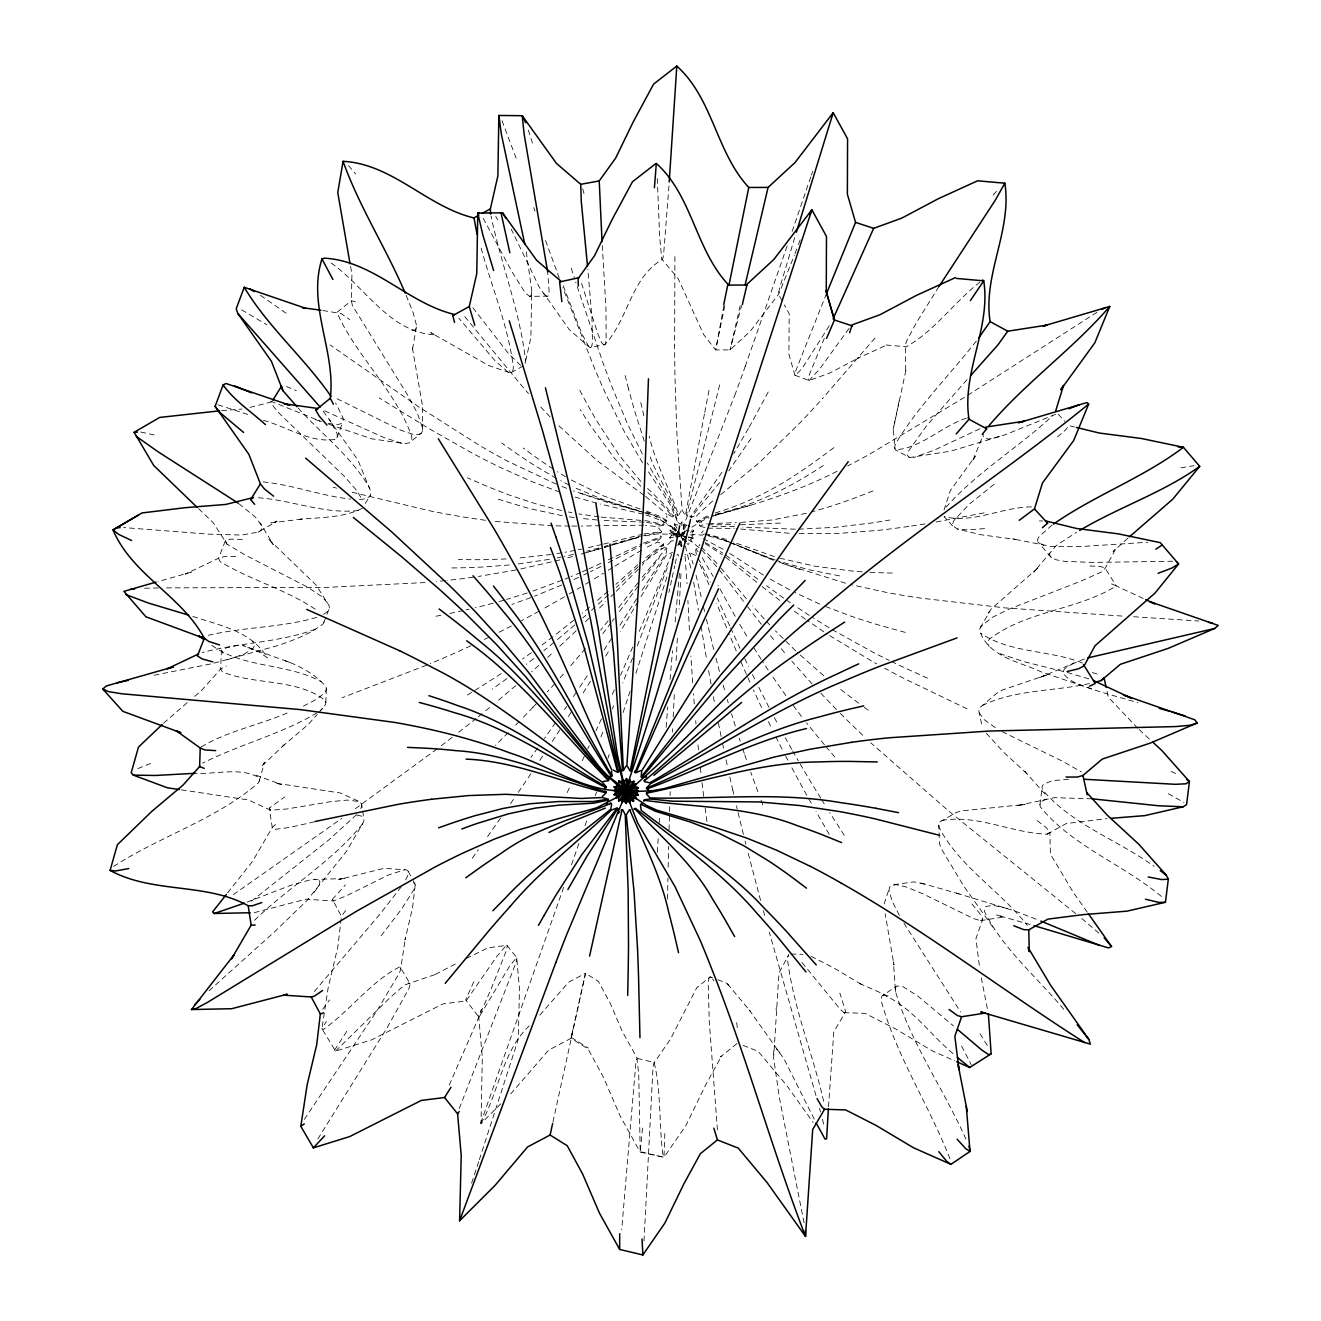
<?xml version="1.0" encoding="UTF-8"?>
<svg xmlns="http://www.w3.org/2000/svg" width="1321" height="1321" viewBox="0 0 1321 1321"><rect width="100%" height="100%" fill="white"/><g stroke="black" fill="none" stroke-linecap="round" stroke-linejoin="round"><path stroke-width="0.75" stroke-dasharray="5 3.75" d="M674.915 256.571L674.618 345.524M526.286 251.849L531.736 290.422L530.877 337.73L524.932 364.002A114.366 14.135 68 0 0 525.461 359.675C519.78 310.666 501.105 264.183 491.032 216.05M648.462 471.878L669.945 504.077L677.921 522.852L677.359 525.18L674.37 523.892C675.956 536.177 652.343 509.559 645.639 512.944M667.518 899.089L667.914 878.135M422.505 430.035L422.307 404.969M668.145 867.237L668.624 846.332M682.197 545.887C676.781 542.815 687.151 527.938 681.983 521.712L680.216 524.338L678.449 522.852L671.514 504.094L647.24 462.895M500.824 1103.795L481.009 1123.593L482.314 1057.725L478.697 1016.196L481.356 1009.211M479.358 1159.673L517.105 1042.963A92.586 2.609 -70.5 0 0 518.311 1037.398L519.483 988.917L516.66 957.477L506.934 945.341L488.143 947.818M664.843 1133.435L663.984 1157.328L640.223 1152.11L620.176 1116.096L603.449 1077.275L588.076 1048.94L571.019 1038.306L548.595 1050.178L510.748 1093.904M670.061 795.605L670.176 791.659M238.474 645.094L226.981 647.604L221.367 650.394L220.706 669.004L222.357 671.844C254.689 685.236 297.77 678.334 325.56 700.757A114.25 23.283 -8 0 1 324.355 706.322L318.592 712.845M325.825 702.524L326.304 688.769M644.896 535.88L657.016 533.948L669.83 534.212C674.717 534.642 666.56 538.308 671.316 538.274C675.213 543.79 645.061 557.198 642.452 565.223M681.818 525.692L681.983 521.712M672.488 732.148L672.637 728.812M673.182 716.956L674.42 691.956M680.992 573.694L679.06 609.014M676.088 660.566L677.541 634.807M644.004 1241.046L652.954 1068.326A92.305 4.112 -89.4 0 1 654.159 1062.761L670.523 1039.033L696.794 987.695L710.054 976.913L716.015 979.01M804.06 1222.833L779.456 1098.213L773.611 1058.071L778.994 972.85L788.819 954.753A115.373 14.696 66.8 0 0 787.613 960.317C793.838 1009.459 813.653 1055.776 824.254 1104.009M776.137 1010.152L776.286 1007.593M828.498 1106.833L833.799 1031.899L845.638 1011.622L839.842 993.078M657.297 852.26L658.254 837.118M642.501 1128.117L640.223 1152.11L638.737 1074.287L636.953 1058.666A93.114 3.303 -87 0 0 635.748 1064.231L621.696 1229.735M668.954 185.931L663.67 253.781A91.545 3.666 -88.2 0 1 662.465 259.345C630.877 277.625 628.532 318.939 604.952 344.517L589.793 347.539L569.235 329.556L539.216 287.053L511.244 229.16M666.098 727.244L667.749 706.851M679.44 573.331L674.948 624.156M670.044 679.44L672.554 650.708M341.198 918.392L337.846 946.909L328.252 987.315L321.911 1028.696L335.551 1051.087L371.647 1039.858L442.964 1003.894L465.999 1001.004L496.63 956.668L506.438 945.192M415.141 885.516L412.482 908.138L404.986 939.875L405.382 938.009L400.709 968.623M666.874 548.694L665.999 553.78L640.47 592.601M698.991 547.703L691.907 541.808L690.487 539.199L693.608 538.572L691.725 535.682L694.334 534.477L702.557 535.154M1039.974 804.737L1042.087 787.63M416.346 326.931L412.416 350.032L412.334 347.539L422.836 407.875M723.858 305.729L715.668 349.949L730.051 349.9L750.262 331.257L778.862 293.906L794.334 255.349M704.407 414.134L685.368 515.619L682.098 510.104L676.847 432.826L674.948 375.725A338.011 13.524 -88.2 0 1 674.635 345.392M724.816 305.663L715.668 349.949L703.746 334.725L678.185 278.714L661.738 258.966L659.707 237.252L657.181 176.188M572.802 1030.149L571.019 1038.306L585.5 973.28L598.33 981.288L609.906 1002.622L622.29 1031.47L637.597 1058.963M1055.545 414.332L1005.132 434.774L950.559 451.204L909.575 457.528L895.308 449.8L893.161 429.606L906.074 369.566L905.678 371.416L905.529 344.996M899.139 400.99L893.161 429.606M884.145 903.861L889.561 887.563M552.971 1121.925L585.517 973.263L568.608 982.23L537.68 1017.583M668.905 592.551L669.697 588.902M670.54 585.087L671.795 579.358M672.207 577.442L674.783 565.685M675.213 563.77L677.31 554.176M678.317 545.028L679.572 543.872L684.063 524.487L735.401 393.757M673.974 515.091L673.644 516.594L665.19 505.481L647.026 487.845M740.222 305.63L730.051 349.9L741.576 305.679M719.615 384.939L718.294 390.256A271.895 1.47 -76.4 0 1 712.366 414.134L686.243 515.619L687.465 514.48M259.197 781.173L264.596 762.151L261.393 766.494L284.494 744.516L281.802 746.893L307.925 724.783L317.271 714.347M699.651 524.602L699.288 525.775L707.148 523.843M794.697 237.648L779.588 288.358A94.765 2.229 -71.7 0 0 778.399 293.923L783.37 303.12M944.036 509.972L950.36 490.52L975.261 456.257L972.504 461.227L983.551 434.312M480.712 1123.114L564.86 883.914M681.686 546.613L681.405 535.616L685.549 522.786L686.061 525.279L677.508 545.837M635.913 673.33L668.112 573.331M630.134 691.114L622.505 714.364M471.597 1183.121L478.747 1161.572M607.941 758.254L609.196 754.506M810.731 177.014L791.923 232.017M811.408 175.066L812.646 171.433M585.038 825.675L586.128 822.504A333.982 9.379 -70.5 0 0 587.465 818.607M787.134 246.02L745.176 366.578M578.912 843.475L570.589 867.468M971.893 903.96L979.555 913.24L982.725 919.119L975.938 938.637L979.621 967.93M336.905 437.845L342.833 421.993M794.961 253.715L797.719 246.449M798.396 244.616L800.889 238.044M459.262 1108.567L515.603 963.703A112.979 5.201 -65.8 0 0 516.808 958.138M637.316 645.787L668.608 564.265M242.37 539.397L230.977 539.15L225.412 540.669L218.543 558.271L185.221 574.09L191.248 572.191L158.008 581.554M323.827 622.472L328.896 609.443M686.656 536.656L669.367 533.701L671.679 532.545L669.598 530.068C682.974 527.673 647.769 515.256 644.962 514.711M632.528 658.139L622.769 682.957M612.333 708.997L613.605 705.843M701.071 522.67L701.748 521.019L708.964 517.667M600.906 736.887L603.449 730.744M449.272 1085.086L491.742 987.497L505.926 951.615A115.34 6.341 -63.4 0 0 507.132 946.051L506.934 945.341M639.298 631.355L671.712 554.259M826.533 293.493L796.183 369.682A114.96 5.812 -64.6 0 0 794.978 375.247L809.162 380.531L830.232 372.852L858.848 357.727L857.577 358.338L887.002 344.913L885.978 344.979L906.272 346.779C934.541 330.927 954.257 302.113 979.835 282.166M632.693 647.042L620.639 675.246M614.315 689.81L610.863 697.637M824.354 338.259L809.591 374.107A114.25 6.787 -62.2 0 0 808.386 379.672L808.617 380.382M601.402 718.872L596.019 730.777M481.009 1123.593C499.14 1091.625 502.343 1049.799 530.695 1024.551M587.828 748.644L589.216 745.655M473.793 981.767L465.636 999.881L478.995 1017.236L509.559 966.212L516.66 957.477M567.171 792.567L570.325 785.945M405.712 879.836L407.132 877.094A115.175 14.812 -42 0 0 408.338 871.513L406.62 869.912L384.081 868.326L338.655 879.604L344.897 878.564L311.459 879.505L291.066 885.202L244.368 903.151M768.211 391.99L760.202 407.017A269.765 13.639 -64.6 0 1 748.33 428.615M681.042 510.93L678.581 515.322C669.664 488.687 655.645 463.82 649.222 436.244M701.534 532.891L703.251 530.877M980.165 628.02L991.113 609.097L1038.504 567.436L1033.798 572.125L1056.189 545.606L1076.632 532.198M988.257 613.142L989.346 611.177M748.38 428.516L733.816 453.565M362.681 811.077L363.77 818.277A113.507 18.411 -29.9 0 1 362.565 823.842L346.366 851.467L306.885 900.608L274.157 932.164L207.925 991.79M662.845 546.184L663.736 544.665L642.188 562.977M334.494 1050.228L347.456 1030.264M689.215 553.928L689.76 553.02L693.129 563.968M638.142 601.418L620.391 631.587M640.966 596.63L666.56 554.77L672.521 552.475M317.783 1139.049L387.202 1027.622L408.701 988.934A91.975 8.223 -53.9 0 0 409.906 983.369L399.949 966.774C370.574 981.553 350.115 1010.895 323.034 1029.653L321.911 1028.696L326.386 1021.546M605.728 656.108L609.757 649.404M590.454 681.223L581.438 695.771M365.257 503.483L370.408 495.21M636.606 598.76L619.219 626.369M304.325 1119.366L377.179 1010.449L399.388 972.966A93.593 9.131 -51.6 0 0 400.593 967.401M362.565 823.842C332.099 861.903 288.572 886.985 253.896 920.886M568.36 716.527L571.597 711.425M611.573 638.39L604.126 649.949M938.983 286.525L915.882 323.562L906.85 340.636A91.727 8.57 -52.7 0 0 905.645 346.201L906.272 346.779M559.79 729.886L552.31 741.428M751.038 438.456L728.73 470.854M829.291 325.759L802.524 367.799L795.143 375.94L788.918 354.342L789.198 313.721L784.344 304.887M587.267 675.774L578.862 688.406M721.96 472.291L690.206 517.205L689.843 515.917M573.38 696.563L576.798 691.494M564.414 709.757L566.643 706.487M518.261 792.385L520.16 789.611A336.327 30.02 -53.9 0 0 531.554 772.735M510.567 803.597L514.447 797.95M555.547 722.604L544.467 738.406M500.477 818.161L486.409 838.257M472.258 858.254L478.318 849.717M401.303 886.771L379.903 914.165L313.688 992.335M676.17 537.432L681.405 535.616L684.856 530.794M345.673 910.499L341.429 916.345L332.364 899.353L345.408 884.921M637.993 586.326L617.32 614.43M642.221 580.53L659.427 557.594M322.704 1009.244L329.54 999.931M849.007 328.434L819.614 369.087L809.162 380.531M612.168 621.332L614.215 618.591M611.144 622.686L602.607 633.948M314.068 892.451L318.328 886.391A93.626 14.003 -34.8 0 0 319.533 880.826L314.547 879.192M637.894 582.842L617.848 608.568M642.287 577.161L666.478 547.918L665.206 547.835M946.034 507.231C977.16 471.894 1018.574 447.538 1052.82 415.504M381.075 935.846L401.65 908.98L413.853 889.693A113.87 13.804 -44.4 0 0 415.058 884.112L412.169 878.713M227.592 892.913L252.625 861.242L272.258 827.524L277.294 822.702M608.073 620.87L600.593 630.15M691.626 530.084C697.075 529.886 688.191 534.311 694.334 534.477L690.635 534.807M976.269 341.066C949.716 375.197 918.244 406.009 895.935 443.245A115.241 14.399 -43.2 0 0 894.73 448.81M719.714 482.495L691.032 517.469L695.754 515.322M585.335 648.611L569.863 666.692M874.981 338.077L822.636 398.397M560.154 677.706L563.373 674.09M993.21 195.062L998.693 188.903M967.005 379.639L926.186 426.27L908.997 450.329A113.507 15.01 -40.8 0 0 907.791 455.894L909.575 457.528M201.254 746.91C228.236 730.695 260.798 724.701 289.728 711.92M356.538 814.71L328.665 840.024L250.94 901.549M554.787 683.7L547.224 691.973M532.957 707.247L537.399 702.541M675.477 536.722L681.405 535.616L687.845 528.895M616.263 591.28L639.744 567.848M508.304 732.577L495.425 745.358M610.979 596.597L614.892 592.667M599.552 607.957L605.811 601.749M585.434 621.811L590.982 616.395M1084.392 658.931L1038.686 677.937L1048.379 674.37L1002.342 690.057L996.562 693.409L980.38 707.28A115.307 24.901 8.1 0 0 979.175 712.845L982.329 727.227M576.121 630.778L559.675 646.316M163.589 723.181L188.391 701.649M657.676 541.016L661.408 537.465L643.36 544.714M638.142 566.742L616.346 587.383M608.486 594.714L597.34 604.968M547.621 657.412L553.598 651.93M710.054 976.913L709.427 977.49A115.389 9.164 81.1 0 0 708.221 983.055L709.245 1021.298L717.617 1132.576M314.497 821.811L289.448 827.474L273.645 829.538L272.258 827.524L269.286 808.089L284.642 797.025M1127.853 538.241L1113.075 551.65L1116.129 548.165L1105.182 568.278L1102.193 571.663L1081.024 581.108L1008.897 609.196L992.434 617.336L981.239 626.088A115.34 23.679 -6.7 0 0 980.033 631.669C989.462 657.313 1019.118 661.507 1041.08 671.828L1099.518 691.626L1137.959 702.656M591.461 610.285L595.87 606.289M538.819 665.371L531.554 671.844M637.828 564.694L615.883 584.361M320.161 710.533L322.605 708.37M582.957 617.832L585.748 615.388M607.974 591.329L596.745 601.088M590.586 347.588L591.247 347.01A114.696 9.594 79.9 0 0 592.452 341.445L591.973 318.212L587.828 269.22M515.751 685.632L496.944 701.501M574.734 625.015L556.455 640.437M1057.527 436.855L1065.882 429.688L1068.689 425.56L1074.435 426.964M194.682 696.349L200.99 691.048L220.706 669.004L226.337 665.999M589.381 607.346L582.264 613.307M335.551 1051.087L390.091 997.57L404.457 985.037L435.385 974.452L433.998 975.129L458.238 962.497M645.986 557.528L663.604 543.773L657.346 542.171L645.375 548M328.83 424.272L371.647 438.803L404.754 443.608L409.114 442.981L421.234 433.271A114.844 20.74 46.3 0 0 422.439 427.707L417.353 413.159L408.09 395.887L352.36 305.448L351.386 300.66L351.947 273.926L350.428 265.818M553.895 642.534L543.806 650.692M712.68 500.989L696.976 515.421L696.316 521.712L708.601 515.273M573.991 620.11L554.292 635.682M736.986 1043.557L720.506 1056.883L721.481 1056.057L704.853 1086.489L686.061 1125.31L663.984 1157.328L640.768 1151.796M671.596 535.055L681.405 535.616L685.88 532M458.734 732.23L465.141 727.194A330.134 49.372 -34.8 0 0 476.055 718.541M720.705 494.632L759.625 462.4L801.764 421.019A337.317 31.539 -52.7 0 0 822.62 398.414M362.202 508.337C343.179 517.964 320.508 517.287 299.801 519.318L303.847 518.872L270.921 522.885L277.179 521.118L258.156 532.165L241.528 535.055L209.065 534.163L123.646 527.558M452.162 737.333L439.876 746.761M994.135 484.246L968.887 504.556L954.175 520.292A113.87 19.468 -26.3 0 0 952.969 525.857L957.296 529.011L980.413 534.658L1015.552 539.43L1012.249 538.786L1052.061 546.646L1079.752 546.63L1147.767 542.254M1091.939 798.809L1054.521 797.669L1017.517 805.628L1025.146 804.439L961.292 810.912L956.107 812.547L940.222 821.728A115.389 23.795 30.3 0 0 939.016 827.293C959.426 866.725 1000.426 890.932 1027.408 925.526M533.75 658.568L526.187 664.364M553.004 636.672L540.306 646.233M437.069 748.908L354.358 809.476M833.881 447.67L824.667 454.556A269.203 33.619 -43.2 0 1 803.795 469.368C776.286 488.489 746.117 503.862 713.918 513.341M1052.127 525.031L1039.231 536.409A93.593 17.437 -19 0 0 1038.025 541.973L1043.937 545.424M941.79 820.506C977.061 814.033 1011.919 833.188 1047.157 834.178L1049.865 832.197L1045.935 827.309L1036.589 820.225M233.322 894.647L341.908 818.326M531.438 652.69L522.538 659.014M331.142 262.995C365.405 286.954 389.645 332.975 435.649 334.907L430.745 332.644L488.687 365.521L509.823 372.72L512.086 371.944A114.844 15.043 65.6 0 0 513.291 366.379C508.007 325.792 491.874 287.466 481.141 248.166M421.234 433.271L418.03 434.675L412.779 434.262L400.676 430.167L334.263 397.34M949.981 1158.831C929.191 1105.479 896.612 1056.536 881.322 1001.153A92.668 14.349 57.2 0 1 882.511 995.588L896.695 986.027L902.441 986.341L917.996 996.199L953.432 1025.856M982.13 705.596C1015.37 689.281 1054.439 691.494 1090.023 683.419M258.156 532.165L260.171 530.844A91.545 19.666 19.2 0 0 261.376 525.279L255.316 517.023L238.193 503.152M671.53 532.941L681.405 535.616L689.083 530.596M899.37 915.354L892.385 901.698L889.248 891.741A115.373 21.119 45.1 0 1 890.437 886.176L896.067 884.624L906.569 887.085L922.785 893.789L973.627 918.59L980.364 920.654L982.725 919.119M323.678 614.414L327.839 611.194A115.076 24.868 9.3 0 0 329.045 605.612L316.132 585.087L268.609 539.15L273.282 544.648L260.187 522.852M802.029 962.563L839.826 1008.881L844.003 1012.679L845.638 1011.622M967.649 395.326L1097.388 312.004M964.413 397.373L869.978 453.995A330.134 48.266 -36 0 1 847.636 465.933M316.99 712.828C281.109 734.327 239.728 744.251 202.608 763.191M691.857 527.195L701.748 521.019M608.321 570.243L613.109 567.254M474.9 690.371L479.325 687.597A269.203 45.244 -27.5 0 0 501.666 673.231M614.793 566.197L642.122 549.85M594.384 578.862L603.515 573.215M113.573 866.444C160.089 836.325 215.653 819.548 257.991 783.27A91.727 17.305 -17.8 0 0 259.197 777.706C240.488 766.857 215.818 774.469 195.095 773.297M467.337 695.028L473.413 691.296M585.649 584.196L590.9 580.992M577.277 589.249L580.629 587.218M569.186 594.037L574.041 591.164M564.496 596.778L542.039 609.592M654.159 1062.761C661.524 1091.988 658.7 1126.73 663.307 1157.609M699.899 544.384L699.057 545.87M1047.157 834.178L1066.278 823.528L1107.13 818.624M511.111 372.621L523.331 365.9M539.133 611.194L521.613 620.672M616.032 558.7L641.758 545.441M608.321 562.696L612.944 560.302M511.343 626.038L497.835 632.858M214.068 663.142L275.082 646.332C291.693 641.114 308.8 634.658 322.753 624.239A113.969 24.571 6.9 0 0 323.959 618.674M600.956 566.461L590.47 571.663M1073.907 662.861L1065.023 668.443A92.586 19.65 0.7 0 0 1063.818 674.007C1070.258 682.759 1082.081 684.988 1091.575 689.017M837.068 471.267C797.983 491.313 755.959 504.605 713.538 515.57M616.114 556.108L641.824 543.823M466.33 958.402L489.084 947.372M484.394 639.43L491.115 636.177M608.42 559.807L613.043 557.578M583.766 574.899L587.052 573.331M659.79 533.156L661.309 532.446L643.509 535.385M303.401 706.141L317.486 698.776L324.834 692.534A114.96 23.761 -5.5 0 0 326.039 686.953C317.222 676.038 303.83 668.31 290.851 662.828L242.701 645.375L259.048 651.98L267.436 657.875C251.155 630.332 218.213 625.196 190.62 615.718M574.057 579.457L580.464 576.468M601.055 563.274L588.885 568.839M470.87 645.804L464.034 648.941A337.317 63.623 -17.8 0 1 430.283 663.654M483.172 218.246L511.689 271.284L525.279 292.981L529.622 296.35L547.868 296.152A97.176 9.742 75.2 0 0 549.074 290.587L547.687 272.06M582.247 571.778L587.185 569.615M979.868 428.797L933.964 450.279L913.521 457.561M561.739 585.005L534.559 596.184M580.596 572.505L571.101 576.534M643.41 543.162L661.425 536.623L660.335 535.831M426.534 665.206L341.891 697.835M137.846 768.624L151.618 763.026M564.942 579.077L567.98 577.838M529.622 296.35L530.53 295.987A95.954 10.386 72.8 0 0 531.736 290.422M315.356 629.225C279.061 642.667 239.431 642.518 202.295 652.524M561.887 580.299L532.858 591.081M872.999 490.966L856.008 497.505A269.335 44.485 -28.7 0 1 830.727 506.306L812.266 511.772M708.584 516.693L697.108 522.142L698.892 521.861M690.338 532.214L693.905 530.844M530.778 597.637L511.937 604.407M882.511 995.588L883.865 995.093C912.184 1007.296 930.859 1035.614 954.472 1054.802M1046.348 798.974L1041.559 801.319A92.305 19.782 20.5 0 0 1040.354 806.883C1072.685 846.728 1124.848 864.991 1163.388 898.131M687.118 525.18L686.061 525.279M712.415 516.263L752.854 504.506M966.212 418.262C941.956 426.056 920.968 448.364 895.308 449.8M527.211 592.98L506.504 599.437M254.276 912.662L305.894 899.188L333.437 900.988L346.564 895.737L388.374 874.997L404.986 869.713M612.812 544.913L638.687 537.201L604.44 547.257M316.677 617.369C281.059 627.871 243.246 626.831 207.281 635.533M604.457 547.422L611.062 545.441M598.793 548.958L586.177 552.673M715.355 515.025L718.987 513.952M602.789 547.934L577.805 555.051M227.014 659.873L243.89 654.209L252.575 648.776A94.765 20.195 1.9 0 0 253.781 643.211L252.559 641.263M611.854 544.351L641.577 535.831M498.892 601.616L504.605 599.982M999.733 436.541L988.323 439.067L983.418 437.548A93.626 13.689 -36 0 1 983.154 436.161M715.784 514.348C749.568 506.092 781.636 491.792 811.044 473.314A273.381 36.162 -40.8 0 0 823.941 465.157M604.275 546.498L607.974 545.474M567.733 557.825L575.923 555.596M598.809 548.017L586.623 551.22M493.096 603.202L487.251 604.737A269.765 55.763 -5.5 0 1 475.296 607.743M673.495 540.685L671.398 541.016M612.861 541.742L642.171 534.295M559.807 559.922L519.549 569.252M249.95 407.396L271.763 401.914L273.15 406.174L279.705 413.787L344.616 476.584L356.604 490.421L362.615 500.246M806.322 513.324L772.422 519.962L738.274 522.588M603.581 544.087L609.047 542.733M633.353 538.704L639.116 537.284M601.749 544.533L587.994 547.703M358.387 510.5C323.678 514.579 289.91 499.239 255.432 497.588M573.578 554.374L564.249 556.405M210.551 663.984L151.337 675.791M449.767 613.456L456.372 612.052A269.765 55.763 -5.5 0 0 462.845 610.632M984.029 512.878L934.574 522.274M578.301 549.734L581.471 549.107M557.181 557.858L561.177 557.066M435.947 616.23L442.964 614.843M516.049 569.962L478.417 576.451M644.07 533.932L661.623 531.636L657.478 526.732L645.573 525.246M575.13 550.378L564.926 552.261M669.532 537.845L673.495 537.102M549.288 559.361L516.841 564.15M557 553.582L562.911 552.607M1180.908 467.799L1194.035 465.686M925.063 523.876L910.549 526.154M697.059 548.644L695.985 548.809L698.082 551.798M893.69 884.707L913.917 881.867L925.08 884.211M980.364 920.654L1003.861 917.005L996.678 915.007L1030.132 924.518M551.187 554.473L517.353 558.205M473.281 577.194L461.211 578.796A326.072 69.468 1.9 0 1 447.059 580.414M658.634 526.055L663.72 525.345L646.2 522.241M708.931 523.644L736.441 522.621M712.168 526.633L734.327 526.6M984.541 528.598L967.533 529.919L957.296 529.011M780.397 523.099L740.321 524.8M509.279 564.975L486.095 566.808A271.895 58.603 6.9 0 1 455.018 567.914L448.364 567.98M425.131 582.561L326.716 587.383L166.066 587.878M221.614 410.682L241.974 409.048M408.206 982.907L409.906 983.369M359.477 499.569L365.686 498.777L369.434 496.713A114.696 23.481 31.6 0 0 370.623 491.148L357.892 459.972L321.465 408.651M707.66 528.152L734.195 528.45M708.023 524.8L734.592 524.668M506.125 558.932L488.919 559.559A269.55 58.289 9.3 0 1 458.337 559.493M1068.59 779.241L1052.16 780.744L1043.689 784.179A93.114 20.063 18 0 0 1042.484 789.743C1071.579 824.469 1117.88 840.04 1154.042 866.328M603.928 525.609L643.69 525.18M600.295 525.708L581.157 526.055M1031.437 506.884C1002.441 506.95 972.586 523.975 944.02 516.561L953.795 527.162M798.511 529.176L834.69 527.36L870.787 523.099A330.663 61.608 -19 0 0 889.859 520.012M661.028 548.496L662.861 548.446M144.567 588.241L160.336 587.928M235.765 556.372L224.207 556.57L218.543 558.271L220.211 561.706C250.808 580.183 286.294 589.562 316 609.708M795.358 529.193L742.699 527.162M571.795 526.072L577.822 526.088M181.307 789.809L248.398 799.981L270.689 810.219L286.624 809.013L330.795 801.665L347.39 800.064L359.378 801.566L361.574 803.862L362.4 809.278M569.78 526.072L554.44 525.824M1039.363 520.903L1042.748 520.969M892.385 573.083L879.786 572.72A268.972 55.218 -6.7 0 1 867.88 572.158M799.155 533.634L839.793 533.337L877.078 530.464A336.327 64.151 -16.5 0 0 910.582 526.138M552.607 525.758L493.79 521.349M791.031 953.993L802.904 954.373M844.003 1012.679L865.04 1013.356L895.291 1028.762L932.527 1051.004L954.852 1060.895M1089.875 565.999L1100.608 566.445L1105.182 568.278L1116.262 585.946L1143.837 598.727M644.169 522.142L603.334 520.457M789.248 533.255L736.045 528.615M1133.6 616.725L1198.758 621.035M1121.958 616.065L1005.182 607.908L918.921 597.918A333.982 70.888 0.7 0 1 884.244 591.957L851.946 584.856M263.094 481.917C292.717 484.807 320.937 495.854 350.544 499.107M411.805 330.316L415.058 329.969A91.463 14.448 56 0 0 416.264 324.405L413.077 312.416L405.217 293.113M597.241 520.012L580.051 518.294M1172.767 561.243L1093.243 562.432L1064.627 561.359L1056.222 559.807L1051.301 557.528L1038.025 541.973M604.341 345.078L601.848 342.932L598.198 334.741L581.141 282.149M601.171 517.105L647.042 520.887L664.166 524.635L663.637 523.298M599.189 516.891L578.846 513.935M356.984 815.123L361.607 816.114L363.77 818.277M485.418 520.292L465.174 517.304A338.011 72.655 19.2 0 1 429.771 510.798L350.395 491.841M322.786 310.485L341.214 313.572L349.801 319.566M665.124 521.068L666.676 521.283L659.129 517.238L644.962 512.366M569.285 516.825L574.618 517.601M705.117 533.469L726.071 539.381M839.495 575.873L808.502 569.665L776.996 560.632M562.317 515.702L528.532 508.37L497.34 498.958M688.423 537.003L693.674 538.043M568.443 512.003L571.861 512.68M705.084 527.409L699.882 526.419M401.749 443.278L383.618 437.416L321.68 409.527M140.769 432.017L154.441 434.989M328.054 423.397L337.78 424.668L341.792 423.364A95.954 18.643 38.9 0 0 342.998 417.799L335.6 402.971M561.689 510.567L536.986 504.176L512.02 495.986A270.326 55.333 31.6 0 1 485.187 485.501L467.469 477.839M218.048 404.804L249.438 414.976M708.551 535.93L728.416 541.66L771.381 559.014M637.283 1058.418L654.556 1062.53M1063.372 671.497L1024.006 661.672L1000.162 653.746M671.679 532.545L686.639 536.871M688.373 537.3L693.608 538.572M643.112 514.15L600.18 504.028M1067.252 672.455L1090.386 679.324M845.605 583.238L779.687 562.581M641.346 511.854L609.064 502.987L573.463 490.834M596.745 503.169L574.552 496.894M905.248 632.396L879.241 625.18A269.055 58.091 8.1 0 1 850.691 616.032L824.766 606.19M333.173 487.201L336.673 488.159M779.77 558.172L815.14 566.23L851.17 570.936A268.972 55.218 -6.7 0 0 862.184 571.795M638.456 510.55L605.249 500.428L573.413 487.168M956.569 893.178L1013.95 910.681L1039.115 920.341M920.737 882.989L961.44 894.548M1007.527 908.567L993.342 905.331L985.928 906.487A91.727 17.999 37.7 0 0 984.723 912.051C1003.894 950.36 1038.636 978.498 1065.403 1011.374M645.11 512.961L648.875 514.051L579.391 492.964M1092.351 672.571L1099.485 674.717M355.514 301.915L351.386 300.66L336.921 312.45C356.29 356.406 395.722 390.521 411.706 436.442A114.366 21.219 43.8 0 1 410.517 442.023M774.486 556.636L733.072 542.056M640.223 509.097L603.68 495.986L570.936 479.82M270.541 401.122L321.333 421.548M728.416 541.66L722.901 539.777L727.954 541.792M775.146 560.005L731.322 543.129M547.043 296.531L543.113 293.163M559.873 492.139L532.066 481.686L499.041 466.841A317.866 62.962 36.5 0 1 469.731 451.765L429.49 428.863L379.16 397.902M800.097 569.582L778.878 561.904M315.257 419.517L321.086 421.548M646.497 511.128L660.087 516.445L667.336 520.755L666.709 515.851M285.154 660.781L290.851 662.828M255.96 775.13L281.588 784.674L275.462 783.105L340.455 793.029L359.378 801.566M1082.444 663.01C1049.947 649.816 1010.482 653.449 980.958 633.403M773.495 560.319L739.182 546.448M263.358 420.309C286.822 426.6 311.062 443.79 335.864 439.233A97.176 19.254 36.5 0 0 337.053 433.668L329.49 419.318M561.986 486.458L567.667 488.671M684.905 554.407L685.847 554.77M717.749 979.687L726.418 983.088L728.614 985.218M743.112 1045.406L758.204 1051.334L786.887 1085.664L813.158 1122.454M676.352 533.238L686.854 537.763M211.773 645.275C243.444 668.542 287.086 662.878 321.168 681.719M286.442 386.508L296.416 390.636M734.426 544.235L719.549 538.225L702.045 533.701L703.796 534.51M556.405 484.213L507.726 461.244A321.994 62.533 38.9 0 1 479.424 445.342L418.873 406.967L330.151 344.963M703.267 538.621L724.453 549.998M1111.555 583.915L1116.262 585.946C1078.085 609.972 1025.773 610.88 989.446 639.182A112.979 23.497 -4.3 0 0 988.24 644.747L989.198 646.547M819.747 604.077L794.813 592.502M695.49 555.514L690.718 553.037M888.009 996.084L859.756 983.584L862.299 984.971L833.749 967.913L808.535 955M927.557 678.185L905.925 668.376A332.033 71.516 18 0 1 892.402 661.937M1171.033 771.431L1178.382 774.75M967.071 708.849L904.637 678.796A335.088 71.813 20.5 0 1 884.657 668.261M669.598 530.068L674.668 532.446M413.407 882.626L415.058 884.112M1168.259 793.706L1183.814 802.375M569.12 485.071L560.616 480.662M789.776 589.926L768.855 578.35M241.677 309.874L266.875 324.751M1002.127 731.636L1063.405 761.689L1081.305 771.943M668.393 514.711L672.901 517.006L663.753 506.257L647.736 492.485M508.222 372.241L494.929 360.633L458.882 318.262M705.364 542.568L722.637 553.004M556.372 478.367L534.84 465.603A271.036 50.281 43.8 0 1 511.739 450.164L501.732 442.997M677.178 532.313L686.656 538.704M688.406 539.744L691.907 541.808C686.903 538.109 690.916 546.811 687.003 543.658M832.065 629.556L873.115 652.31A332.033 71.516 18 0 0 889.116 660.335M565.504 476.683L557.363 471.713M829.06 627.756L812.398 617.402M763.356 575.081L727.343 551.864M705.232 543.625L722.405 554.853M679.572 543.872L681.157 546.481M571.217 1037.398L588.357 1048.081M520.623 365.405L508.271 353.285L472.208 306.819M829.704 635.632L872.009 661.243A335.088 71.813 20.5 0 0 876.682 663.869M995.241 727.623L983.996 719.483L979.175 712.845M809.311 615.404L795.176 606.042M553.268 469.104L540.784 460.732A270.045 48.778 46.3 0 1 523.281 448.017M823.726 631.702L807.032 620.309M198.579 508.701L213.226 522.687L227.03 544.186L244.913 554.87L307.677 587.185L321.234 596.266L328.12 603.515M260.501 295.326L289.002 315.257M787.068 600.477L790.321 602.723M644.004 495.292L597.142 460.649L558.519 425.478M783.733 598.132L766.461 585.682M805.496 619.235L792.93 610.203M864.248 707.28L870.027 711.474M645.606 496.415L666.956 514.43M725.906 555.216L759.113 580.216M858.683 703.185L853.283 699.139A268.873 55.432 30.3 0 1 837.976 687.333M779.819 600.395L760.12 584.988M672.967 529.027L675.774 531.224M710.814 976.962L711.689 977.639M725.658 557.231L758.667 583.816M1075.657 913.604L948.66 811.044L870.77 742.815M1081.75 918.524L1100.079 934.112M823.743 675.741L797.108 652.211M676.633 514.53L677.739 515.471C670.408 494.665 656.983 476.584 649.717 455.662M675.989 530.827L672.108 526.765L676.088 530.563M677.343 532.033L686.573 541.362M701.616 547.241L717.65 564.183M1137.711 728.251L1108.286 697.207L1106.585 689.446M1139.214 729.638L1149.732 739.331M640.85 486.326L614.744 458.651L591.263 426.683A270.045 35.37 65.6 0 1 580.266 409.56M795.671 650.84L775.41 630.811M677.425 531.818L686.276 541.56M840.371 713.456L842.996 716.098A337.284 66.182 37.7 0 0 864.974 737.382M836.441 709.493L818.475 690.8M298.232 408.106C322.159 434.675 352.063 457.132 369.88 488.572M550.163 416.957L545.936 412.548A338.308 53.467 56 0 1 538.456 404.54M701.831 550.064L716.791 566.709M766.51 621.398L769.879 624.998M1058.187 414.15L1064.743 421.283M640.883 481.488L619.698 455.927L598.017 422.951A271.036 33.504 68 0 1 585.253 400.544L579.754 390.339M764.232 618.922L752.541 605.893M812.134 683.981L791.758 661.111M986.259 733.172L1003.745 752.359L1027.573 774.304L1024.931 771.497L1045.654 794.813M674.222 527.343L676.616 530.101M677.822 531.471L685.83 543.294M348.496 165.571L355.712 173.959M834.839 757.016L825.542 746.084M746.398 598.776L720.226 567.237M1051.301 557.528L1050.079 556.091A91.975 17.553 -16.6 0 1 1051.285 550.527M781.289 648.793L786.556 655.051M749.205 1009.888L784.228 1059.277L816.295 1123.296M824.436 744.763L821.117 740.784A268.89 49.24 45.1 0 1 806.586 722.868M727.442 983.831L750.609 1011.556M770.457 635.665L775.922 642.353M779.902 1052.606L776.781 1049.237L774.733 1049.023A91.727 9.561 74 0 0 773.528 1054.587M588.852 346.845L581.669 333.305L563.109 285.435M761.391 624.371L746.992 605.91M464.744 316.561L524.024 388.506A338.308 53.467 56 0 0 528.549 393.625M719.136 569.549L744.846 603.103M793.211 705.497L800.741 715.388A268.89 49.24 45.1 0 0 802.656 717.864M785.896 695.606L771.728 675.394M1087.266 912.184L1073.395 892.55L1050.393 854.093L1049.865 832.197M992.715 927.012L963.603 885.846L941.526 849.155L939.413 843.541L938.835 825.113M768.211 670.16L762.052 660.781M269.286 808.089L270.689 810.219M332.364 899.353L333.437 900.988M844.284 835.4L829.687 812.564M761.177 659.41L754.043 648.132M642.567 462.845L624.602 432.182L606.157 394.83A321.994 34.841 72.8 0 1 594.318 367.849L562.829 287.697M980.017 1033.732L987.877 1046.397M821.612 799.634L825.146 805.315M820.737 798.214L816.444 791.229A333.652 53.765 54.8 0 1 800.295 764.199M903.878 923.115L960.615 1012.002M702.277 557.776L713.142 576.418M674.37 523.892L677.376 528.912M678.383 530.58L682.726 539.133M746.728 636.144L739.133 623.248M829.241 834.344L815.998 811.507M712.696 978.977L713.868 980.958M792.683 750.955L796.464 757.56A333.652 53.765 54.8 0 0 798.363 760.879M961.605 1046.149L971.265 1064.825M735.203 616.379L717.98 585.269M791.741 749.321L785.268 737.745M808.832 798.842L811.854 804.208M221.367 650.394L223.018 653.334M495.738 216.363L497.621 219.798M698.215 558.321L710.219 582.231M678.086 554.671L678.779 555.959M774.37 717.65L777.986 724.403M408.338 871.513L411.211 876.913M642.386 454.077L627.26 423.331L613.175 389.811A317.866 31.836 75.2 0 1 602.706 362.02L575.725 282.133M785.533 755.794L788.191 760.863M768.954 707.329L756.916 683.601M782.032 749.024L776.005 737.168M699.833 564.183L709.162 585.137M752.442 674.503L756.173 682.131M768.376 721.695L771.761 728.614M744.78 658.552L748.644 666.659M761.606 707.577L753.416 689.925M740.008 648.38L730.414 627.409M225.412 540.669L227.03 544.186M729.687 625.807L717.353 598.116M965.948 1139.197C943.871 1089.478 911.325 1043.904 895.489 991.592L893.442 961.985L894.02 965.073L885.169 913.785M747.851 677.607L751.352 685.384M746.431 674.387L740.701 661.293M736.243 650.906L729.308 634.41M726.616 627.871L716.676 603.449M502.013 120.69L517.254 161.212M761.061 800.262L763.026 805.48M559.295 278.17L545.078 239.25M757.874 791.741L755.447 785.103A268.89 34.23 66.8 0 1 750.807 772.207M533.734 207.579L534.955 210.997M644.285 441.148L635.219 412.829A270.326 22.622 79.9 0 1 628.548 388.803M742.749 748.891L744.301 753.482M739.215 738.208L740.206 741.263M528.301 130.019L533.139 145.062M571.283 268.246L574.503 278.318M735.318 726.038L731.52 713.753M727.326 699.651L728.251 702.822M478.697 1016.196L478.995 1017.236M815.982 1095.637L769.251 932.114M723.165 685.071L725.014 691.626M685.401 546.184L691.428 570.507M819.515 1108.369L820.523 1111.985M763.356 910.648L765.272 917.649M760.615 900.509L747.636 851.12M719.45 671.481L715.668 657.098M582.71 188.754L584.675 196.119M628.532 388.77L624.239 372.043M822.455 1119.3L824.321 1126.697M713.736 649.552L706.025 617.832M745.077 841.048L745.919 844.367M743.426 834.459L742.22 829.571A337.284 35.139 74 0 1 736.474 805.86M643.888 415.851L640.685 402.211M696.051 575.196L701.104 596.663M681.405 535.616L683.386 543.988M703.399 606.603L704.72 612.267M732.858 790.42L729.39 775.13M726.038 759.806L727.293 765.569M722.752 744.301L723.561 748.198M721.134 736.441L718.211 721.96M981.288 977.837L987.613 1009.855M713.34 696.613L714.644 703.565M693.674 582.313L698.462 610.517M711.028 684.063L708.32 669.004M706.256 657.115L701.055 626.303M706.9 821.546L705.018 806.883M695.672 549.701L696.365 554.936M736.672 1022.636L737.531 1029.703M698.479 749.882L697.835 743.426M685.071 556.339L687.052 583.651M695.688 720.655L695.985 723.925M694.285 703.911L693.459 693.575M692.683 682.841L690.9 656.091M602.293 245.491L605.976 308.503L606.141 338.936A114.58 8.62 82.3 0 1 604.952 344.517M689.413 630.233L687.911 600.444M361.574 803.862A115.241 19.369 -27.5 0 1 360.369 809.443M895.489 991.592A92.668 14.927 54.8 0 1 896.695 986.027M746.415 759.658A268.89 34.23 66.8 0 1 744.301 753.498M703.713 796.332A268.873 21.351 81.1 0 1 702.078 782.676M700.923 772.686A268.873 21.351 81.1 0 1 700.196 766.13M704.754 412.449A269.55 1.007 -78.8 0 1 709.394 388.506M469.137 609.196A269.765 55.763 -5.5 0 1 465.999 609.922M532.957 707.247A269.335 34.643 -42 0 1 521.547 719.119M519.203 721.53A269.335 34.643 -42 0 1 514.43 726.385M745.325 366.099A326.072 7.662 -71.7 0 1 735.549 393.295M596.597 791.857A333.982 9.379 -70.5 0 1 595.325 795.622M584.377 756.107A268.972 14.795 -63.4 0 1 580.811 763.753M542.584 756.223A336.327 30.02 -53.9 0 1 539.315 761.144M506.901 678.631A273.381 44.336 -29.9 0 1 492.073 689.116M806.834 795.292A333.652 51.684 57.2 0 1 790.866 765.932M489.596 707.561A330.134 49.372 -34.8 0 1 483.635 712.415M482.132 713.637A330.134 49.372 -34.8 0 1 477.591 717.303M733.766 794.268A337.284 35.139 74 0 1 732.874 790.437M659.146 823.181A332.033 11.806 -87 0 1 659.674 815.14M669.053 829.737A335.088 14.911 -89.4 0 1 669.45 815.552M669.565 811.54A335.088 14.911 -89.4 0 1 669.747 805.579M445.276 580.613A326.072 69.468 1.9 0 1 436.227 581.537M537.746 747.851A330.663 32.249 -51.6 0 1 530.943 757.329"/><path stroke-width="1.5" d="M729.043 284.808L748.776 187.466C716.065 152.311 713.142 98.794 676.814 66.05L653.565 84.148L633.139 122.06L615.685 158.058L599.222 180.927L580.745 184.313L556.455 163.408L522.224 115.703L498.843 115.472L497.885 175.891L490.372 208.9L490.619 214.167M333.387 404.243L330.283 398.281C336.013 351.237 307.05 305.498 321.961 258.933L324.339 258.173C373.777 260.831 407.76 303.302 454.54 314.497L452.855 315.57L454.54 322.489M619.681 1233.649L619.665 1249.435L642.865 1254.95L664.942 1222.949L683.75 1184.128L700.378 1153.679L717.419 1139.924L738.274 1148.114L767.121 1182.625L805.513 1236.423L812.696 1129.521L824.535 1109.26L845.671 1109.937L876.087 1125.426L913.521 1147.784L950.922 1164.346L970.027 1151.45L966.262 1106.238M555.91 962.348A333.982 9.396 -70.5 0 1 566.659 934.641L621.976 802.689L624.04 800.741L626.154 803.465L626.451 778.581L624.684 781.19L622.918 779.704L617.336 754.621L598.231 628.482L581.157 537.895A317.866 31.836 75.2 0 0 572.868 500.032L545.441 387.78M627.69 995.407L628.102 975.327A332.033 11.806 -87 0 0 628.515 945.671L628.152 889.974L625.246 814.727L622.868 810.021M552.673 1123.428L550.097 1135.02L527.558 1146.958L495.193 1185.234L459.609 1220.753L461.211 1155.347L457.594 1113.834L444.533 1097.52L421.366 1100.41L349.669 1136.588L313.374 1147.85L300.808 1126.318L307.132 1084.937L316.743 1044.531L320.326 1013.983L311.261 996.975L283.569 995.159L287.218 994.234L231.67 1008.716L191.479 1009.541L234.362 954.423L231.522 958.864L251.155 925.146L248.183 905.727C205.597 882.329 153.054 893.855 110.089 870.423L117.371 844.713L151.684 811.49L182.992 785.136L199.999 766.114M648.479 378.797L644.367 485.418A338.011 13.54 -88.2 0 1 642.452 526.171L626.881 765.47L630.15 770.969L672.868 560.038M173.2 666.956L106.307 685.962L102.774 689.001L122.787 711.309L180.927 732.759L176.056 730.629L200.247 748.016L199.603 766.626L204.21 768.343M102.774 689.001L108.504 691.61L121.763 693.773L300.296 709.608L394.88 722.455A326.072 69.501 1.9 0 1 428.714 729.126C456.571 735.252 484.031 743.244 510.748 753.234C545.606 764.314 576.881 787.085 613.836 790.552L616.065 791.906L614.001 794.697L617.155 795.506L615.867 797.867L596.646 807.825L520.094 829.439L494.203 839.182L462.994 853.036A330.134 49.372 -34.8 0 0 434.906 867.088L356.142 911.457L207.199 1002.556L196.185 1008.451L191.479 1009.541M654.407 187.714L656.322 163.408C692.452 195.987 695.358 249.223 727.904 284.197L723.71 304.689M580.745 184.313L581.273 201.403L587.482 265.653M828.383 1108.831L826.616 1138.801L825.097 1139.181L816.295 1123.296M599.222 180.927L602.046 241.644M625.626 803.35L628.086 781.338L626.451 778.581M669.202 182.05L676.814 66.05M611.673 804.043L610.781 809.146C575.444 838.521 536.788 864.281 505.249 898.181A330.663 32.265 -51.6 0 0 492.915 910.73M810.5 866.411L776.236 850.047L746.959 838.175L714.595 827.227L656.719 810.136L646.613 805.414L636.359 798.66L634.955 796.051L638.142 794.895L636.194 792.534L614.067 786.936L616.147 789.397L613.836 790.552L638.373 787.712L635.087 786.457L636.326 784.063C696.596 731.851 747.802 669.565 809.823 618.971A330.134 48.266 -36 0 1 839.727 593.889C919.829 526.881 1008.006 470.028 1088.669 404.061L1087.001 402.525L1020.192 422.307M1013.768 925.757L1023.808 929.654L1028.762 929.819L1047.982 919.102L1083.055 914.644L1126.945 911.16L1165.452 902.276L1168.325 879.159L1166.245 875.129L1138.719 844.169L1107.312 815.255L1086.886 792.749M742.336 304.623L747.125 284.131L773.891 259.411L811.87 209.808L826.467 236.426L826.269 291.809L834.443 320.012L826.583 338.325M478.879 215.224L473.958 217.932C426.931 206.687 392.766 163.986 343.08 161.311L337.763 192.519L350.048 263.787M509.262 320.788L542.436 430.382L564.067 507.71A321.994 34.841 72.8 0 1 573.661 545.16L590.669 620.292L615.784 754.605L622.389 779.704L621.828 782.049L618.839 780.744L618.69 784.195L607.264 775.51L598.76 766.081L528.07 671.795L504.143 643.228L475.23 611.573A321.994 62.533 38.9 0 0 449.173 585.253L391.842 532.016L305.679 458.172M624.04 800.741L628.532 781.338C655.447 703.333 676.996 622.769 702.904 544.087A326.072 7.695 -71.7 0 1 714.909 506.521L811.87 209.808L810.103 214.118M589.579 956.09L622.092 809.542L621.068 810.087M474.8 325.329L469.269 306.522L476.782 273.513L477.74 213.094L479.292 212.565M618.773 770.457L618.426 771.943L588.423 645.044L566.478 568.872A271.036 33.487 68 0 0 555.794 536.755M826.533 293.493L855.562 222.39L847.372 194.187L847.57 138.804L833.188 112.698L795.011 162.566L768.095 187.417L745.143 284.758M680.827 560.021L631.025 770.969L632.247 769.846M688.852 526.468L690.536 519.417M644.433 779.951L644.07 781.14C695.44 737.861 743.079 689.727 799.188 652.211A269.335 44.501 -28.7 0 1 826.55 633.733M1055.562 411.293L1063.554 385.402L1060.78 389.745L1094.828 342.816L1109.772 306.439L1043.128 326.105L1047.025 325.131L1007.741 331.191L990.123 321.63C982.642 274.669 1012.233 230.564 1004.852 183.206L977.59 180.812L938.306 198.728L901.781 218.114L873.66 228.351L855.562 222.39M1019.251 520.309L1034.459 508.932L1042.451 483.024L1073.725 440.438L1088.669 404.061M796.381 232.199L833.188 112.698L831.751 116.116M630.53 782.148L626.468 789.677L621.976 802.689L621.63 799.882L618.641 801.021L618.591 797.587L615.867 797.867L633.601 784.41L633.931 781.256L630.53 782.148L630.018 779.638L621.63 799.882M873.66 228.351L833.089 318.873M618.839 780.744L633.42 798.033L633.618 801.104L630.299 800.146L629.869 803.052L637.68 822.983L675.064 886.705L700.361 940.75A337.284 35.139 74 0 1 711.986 969.548C746.761 1057.213 771.712 1148.643 805.513 1236.423L805.348 1230.528M1027.936 947.322L1050.806 985.565L1088.752 1039.264L1090.419 1044.151L980.776 1011.952L985.235 1013.075L961.605 1016.741L954.835 1036.275L958.996 1069.465L958.022 1064.445M305.349 308.189L244.236 287.301L236.228 308.718L237.797 313.457L271.383 361.227L282.843 390.587L296.944 406.736M273.596 496.168L264.316 488.853L260.402 483.866L248.876 454.358L215.125 406.34L223.117 384.923L226.007 383.486L289.728 405.2M555.893 962.398L459.609 1220.753M254.672 504.341L250.66 499.536L253.401 497.505L225.792 504.44L185.303 507.677L141.925 512.961L113.028 529.903C132.117 575.097 181.753 595.705 204.293 638.291L197.44 655.91L202.08 658.898L212.945 661.887M645.853 778.019L646.53 776.368M849.634 332.776L852.128 324.867L880.1 314.679L916.444 295.392L955.512 277.559M739.859 523.133L730.744 543.228A269.765 13.639 -64.6 0 0 716.791 574.486L685.17 648.611L635.005 772.554L634.625 771.282M1004.852 183.206L995.208 200.33L938.983 286.525M718.541 588.786L686.92 656.917L635.814 772.835L640.536 770.671M990.123 321.63L978.564 338.242M1007.741 331.191L998.049 344.748L970.786 375.445M625.84 766.296L623.363 770.688L616.841 630.48L610.021 544.037M567.898 889.561L587.251 855.76L617.898 808.584L618.063 810.467M851.748 742.286L809.707 749.304L773.891 757.131L663.852 788.687L651.451 790.85L638.803 791.329L636.227 790.041L638.373 787.712M538.473 925.344L543.955 915.701M450.973 1087.299L444.533 1097.52M607.643 801.55L608.535 800.014L593.492 803.201L558.948 805.166L535.154 808.138L508.519 813.819L476.666 823.594A273.381 44.336 -29.9 0 0 461.822 829.01M634.014 809.294L634.542 808.369C661.705 837.531 693.046 863.818 712.746 899.386A268.89 34.23 66.8 0 1 725.989 921.331L734.658 936.622M272.853 400.164L281.505 386.244L282.843 390.587M250.66 499.536L260.402 483.866M353.318 517.436L401.799 556.884L439.893 589.777A317.866 62.962 36.5 0 1 467.023 614.926L496.795 644.813L526.055 677.194L598.231 767.518L616.395 784.113L617.204 786.243L614.067 786.936M1109.772 306.439C1072.817 349.206 1025.558 382.545 988.835 425.857M618.641 801.021L633.931 781.256M626.154 803.465L627.855 800.84L624.255 781.272M457.594 1113.834L459.229 1111.539M970.39 300.594L983.732 280.845L982.626 279.953M848.247 461.69L792.385 538.291A337.317 31.506 -52.7 0 0 769.317 571.283L700.18 677.029L641.775 770.787L641.098 777.062L720.82 674.899L772.24 615.289A269.203 33.619 -43.2 0 1 795.209 590.768L805.166 580.447M226.353 894.499L212.582 911.903L214.283 913.488L250.263 912.745M982.163 434.427L986.638 428.813L985.499 427.145L1024.584 421.135L1018.21 422.885M1076.334 427.426L1099.303 433.04L1141.476 438.506L1183.434 447.291L1199.699 466.346L1172.718 499.239L1129.323 536.904M445.227 983.303L489.909 929.505A336.327 30.053 -53.9 0 1 510.137 906.47M324.636 1135.796L313.374 1147.85M1199.699 466.346C1163.124 492.75 1118.557 507.198 1079.67 530.497M510.121 906.503C540.289 870.704 577.426 841.972 611.359 810.12L617.303 807.841L581.867 854.588L556.29 894.565A268.972 14.779 -63.4 0 0 543.922 915.75M956.222 433.932L969.02 419.252C961.539 372.307 991.113 328.202 983.732 280.845L956.47 278.434M618.591 797.587L626.468 789.677L636.326 784.063L633.601 784.41M194.534 1004.819L199.818 999.551M617.997 813.439L619.599 811.821M162.12 724.585L138.474 747.092L131.192 772.802L133.322 775.113L167.371 787.795L179.326 789.529M602.459 796.365L606.19 792.831C559.691 781.619 514.827 761.061 466.131 759.129M1095.654 682.082L1101.053 680.612L1104.042 677.805L1106.172 687.498M1042.418 527.706L1047.586 523.182L1046.133 521.035L1076.582 528.483L1118.54 533.899L1160.267 542.65L1178.58 563.968L1154.983 593.112L1095.026 645.787L1084.079 665.9L1078.497 668.789L1067.054 671.53M1101.053 680.612L1120.357 664.314L1168.243 648.363L1214.626 628.499L1218.226 625.411L1149.716 601.616L1154.851 603.846L1145.67 599.585M579.126 277.691L559.625 281.934L561.854 301.634M636.194 792.534L638.803 791.329L616.147 789.397M647.158 792.484L646.266 793.227C703.581 781.933 759.938 762.167 819.152 761.936A269.055 58.091 8.1 0 1 849.799 761.408L877.227 761.953M1065.964 777.029L1077.358 777.045L1082.939 775.427L1102.341 759.047L1150.475 743.013L1197.107 723.033L1194.878 719.829L1123.461 694.929L1131.849 698.38L1093.458 680.579L1083.451 664.595M326.981 425.081L319.088 415.917L315.818 410.088L330.283 398.281M630.629 810.136L628.912 810.384L626.303 814.991L634.014 891.378L637.482 947.9M653.862 775.328L741.626 702.442M559.625 281.934L560.748 281.043L536.59 260.254L502.541 212.797L477.74 213.094L482.958 235.32L493.625 270.524M655.711 163.672L632.462 181.77L612.036 219.682L594.566 255.68L578.103 278.549L578.35 285.897M465.752 877.805L480.101 867.534A269.335 34.643 -42 0 1 501.419 853.151C534.444 829.043 574.156 818.376 611.26 803.284L610.005 803.201M300.808 1126.318L304.259 1123.89M322.588 990.453L314.58 996.034L311.261 996.975M1053.481 524.107C1094.762 495.226 1143.59 477.624 1183.434 447.291L1177.952 446.861M988.389 1013.868L991.146 1053.828L969.73 1067.484L956.701 1061.721M1155.825 549.189L1162.315 544.913M826.55 633.733L844.647 622.108M315.818 410.088L318.229 408.519L284.065 403.78L287.846 404.82M617.155 795.506L626.468 789.677L635.087 786.457M1111.093 818.31L1144.828 815.618L1183.137 806.784L1186.572 804.654L1189.428 781.537L1161.753 750.411L1152.738 742.105M197.11 507.297L153.748 465.52L134.131 432.281L159.692 417.436L219.583 410.831M138.589 515.074L113.028 529.903L118.642 534.361L131.638 540.52M1102.044 309.378L1105.149 307.628M643.839 801.22L644.681 799.75L650.015 798.974L672.901 801.22L758.799 801.93L799.766 805.546L839.495 811.573A335.088 71.813 20.5 0 1 874.386 818.69L939.726 835.351M482.165 213.424L490.372 208.9M452.855 315.57L469.269 306.522M548.958 832.461L567.766 823.346L605.266 808.122M198.629 653.928L167.305 668.773L173.167 667.039M604.589 788.521L606.091 787.795C556.207 761.92 509.576 728.003 454.54 712.729A271.895 58.603 6.9 0 0 425.56 704.143L419.302 702.458M1089.429 686.243L1095.142 683.568L1093.458 680.579M1088.421 913.818L1111.539 946.53L1108.501 947.917L1034.079 925.641M649.338 791.758L651.451 790.85M614.001 794.697L626.468 789.677L636.227 790.041M244.368 903.151L214.283 913.488M1068.838 408.75L1079.455 404.639M1158.104 573.331L1171.909 568.03L1178.58 563.968L1176.45 561.607M438.622 827.821L449.883 823.825A269.203 45.244 -27.5 0 1 475.428 815.585L503.103 808.435L529.853 803.779L558.387 801.55L593.228 801.517L608.403 799.139L602.128 797.537L581.24 798.445L505.91 794.301L468.674 795.556L431.521 799.255M320.326 1013.983L323.546 1012.844M956.998 637.927L880.314 666.032A336.327 64.184 -16.5 0 0 844.548 680.794C776.517 708.469 715.288 749.552 650.609 783.634L646.332 788.257C703.713 763.852 758.502 731.999 819.614 716.841A268.972 55.201 -6.7 0 1 850.344 708.931L863.67 705.876M991.146 1053.828L988.735 1054.653L981.833 1050.063L957.477 1029.389M261.822 902.54L252.228 905.843L248.183 905.727M1197.107 723.033L1190.221 725.262L1175.938 726.567L989.429 731.041L888.67 737.812A333.982 70.905 0.7 0 0 851.731 742.286M156.06 582.115L123.893 591.362L145.954 616.824L204.97 638.637M1214.626 628.499L1087.777 657.908M806.487 728.548C750.708 741.609 700.18 769.516 646.828 789.05L648.578 789.875M315.158 821.464L398.182 804.324A337.317 63.606 -17.8 0 1 431.488 799.288M117.206 682.742L128.236 680.348M616.065 791.906L626.468 789.677L638.142 794.895M128.798 868.541L115.736 870.952L110.089 870.423M643.69 777.227L641.907 777.491L720.771 682.874L779.489 619.219A273.381 36.146 -40.8 0 1 793.706 605.051M633.42 798.033L636.359 798.66L618.69 784.195M641.841 804.01L640.768 804.175L655.199 811.16L690.718 822.141L718.855 833.188L744.103 845.935L769.185 861.309A268.89 49.24 45.1 0 1 791.659 876.995L806.487 888.158M603.416 781.405L608.502 780.711C562.63 732.874 521.349 679.539 466.676 640.784M130.63 589.265L134.61 588.984M1168.325 879.159L1161.753 879.588L1148.213 876.962M195.095 773.297L155.383 775.477L133.322 775.113M134.131 432.281L137.45 432.149M251.155 925.146L255.168 925.047M116.496 527.723L120.079 527.64M1165.452 902.276L1158.93 902.425L1145.456 899.221M605.827 803.845L607.643 803.812M615.999 789.809L626.468 789.677L638.076 795.424M1183.137 806.784L1158.352 805.744L1091.939 798.809M748.776 187.466L768.095 187.417M727.656 285.088L746.992 285.039M1084.591 779.291L1175.376 784.311L1185.994 783.799L1189.428 781.537L1186.654 779.39M407.595 747.372L426.914 748.264A269.765 55.746 -5.5 0 1 455.728 750.642C508.486 753.829 556.587 777.062 606.223 791.989L605.117 791.196M215.653 750.625L204.854 749.948L200.247 748.016M320.772 310.22L302.592 307.694L305.712 308.47M1208.467 622.389L1212.348 622.918M609.906 776.434L611.458 776.649C575.923 721.365 546.019 662.019 503.284 611.507A271.036 50.281 43.8 0 0 482.297 586.375L473.017 575.791M875.674 808.254L898.495 812.646M644.665 781.784L649.882 782.759C712.713 746.514 771.959 703.598 838.29 673.429A330.663 61.608 -19 0 1 858.766 663.836M643.822 800.229C694.813 807.395 747.917 806.355 796.844 825.509A268.873 55.432 30.3 0 1 823.825 835.367L841.659 842.616M1159.277 708.403L1170.092 711.392M961.605 1016.741L957.428 1015.568L949.089 1009.492M188.721 615.14L148.447 603.053L126.056 594.632M1171.909 711.887L1185.3 715.965M219.55 644.929L208.85 641.494L204.293 638.291M852.54 325.973L834.443 320.012L825.988 290.884M1099.353 945.341L1040.865 921.067M627.855 800.84L629.869 803.052L626.468 789.677L622.389 779.704L630.299 800.146M234.676 385.963L251.568 392.849M205.3 638.67L198.926 636.045L203.748 639.496M306.736 609.427L399.503 650.675M617.435 785.879L626.468 789.677L634.955 796.051M635.5 808.402C676.88 841.444 721.745 872.009 756.57 912.877A333.652 51.684 57.2 0 1 777.574 936.936L805.959 971.926M986.638 428.813L969.02 419.252L967.996 417.651M633.188 801.401L626.468 789.677L616.577 783.617L626.468 789.677L633.618 801.104M613.192 770.06L617.683 772.356L584.064 647.439L559.708 572.587A270.045 35.37 65.6 0 0 550.428 547.588M840.536 882.709C925.327 930.744 1002.689 990.453 1084.756 1042.665M249.586 288.705L254.259 291.545M550.097 1135.02L567.237 1145.72L582.71 1174.187L599.503 1213.223L619.665 1249.435M950.922 1164.346L946.86 1161.473L938.785 1151.681M238.193 503.152L158.19 451.865L136.245 436.376M969.73 1067.484L957.378 1057.427M1160.218 870.605L1166.245 875.129M439.117 608.981L455.728 621.729A270.326 55.35 31.6 0 1 480.464 641.89C529.936 681.487 566.726 733.568 608.948 780.001L608.436 778.663M243.592 432.429L219.55 412.218L215.125 406.34M265.372 424.569C251.172 411.591 234.362 400.758 223.117 384.923M824.535 1109.26L821.926 1107.015L817.039 1098.61M621.431 769.879L622.521 770.837L613.638 653.284L603.68 558.75A270.326 22.606 79.9 0 0 599.09 524.982L595.887 503.185M1104.158 937.844L1111.539 946.53M1034.459 508.932L1047.586 523.182M646.464 794.103L650.147 797.934C713.505 799.552 777.524 791.659 840.618 802.64A332.033 71.516 18 0 1 875.691 808.27M957.197 1139.263L965.75 1148.725L970.027 1151.45L969.003 1145.984M1077.176 1024.766L1088.752 1039.264M816.279 964.957L786.21 931.123A333.652 53.765 54.8 0 0 763.951 907.89C728.333 868.904 682.148 842.534 641.147 810.285L640.454 805.067M320.177 407.066L237.797 313.457M330.977 396.283C304.573 358.123 267.849 326.848 244.236 287.301M438.308 438.787L493.79 528.4A338.308 53.467 56 0 1 513.44 562.878C551.567 629.225 578.829 700.939 611.739 769.796M502.541 212.797L505.993 218.477M332.909 279.491L321.961 258.933M622.191 781.834L626.468 789.677M717.419 1139.924L713.852 1128.151M405.217 293.113C386.293 248.381 359.262 206.951 343.08 161.311M525.692 122.737L522.224 115.703L524.173 134.428L547.687 272.06M551.039 523.133L555.794 536.755M629.688 809.773C643.839 843.293 660.814 876.054 668.641 912.018A268.873 21.351 81.1 0 1 674.684 936.011L678.548 952.705M1028.382 948.792L1029.29 951.714L1028.762 929.819M509.856 252.757L501.121 213.325M477.063 234.213L473.958 217.932M1082.939 775.427L1087.183 794.829M524.817 244.253L501.353 134.214L498.843 115.472M958.419 1066.427L967.286 1111.489M611.507 771.2L612.118 776.121C578.317 719.417 550.13 658.981 509.245 606.653A270.045 48.778 46.3 0 0 493.427 586.045M642.865 1254.95L642.039 1238.966M639.958 1037.646L638.588 977.821A335.088 14.911 -89.4 0 0 637.482 947.917M399.487 650.675A338.011 72.622 19.2 0 1 432.644 667.617C494.087 698.248 545.738 744.103 602.26 782.082L606.405 787.002C557.379 759.03 511.921 723.181 457.363 705.48A269.55 58.273 9.3 0 0 428.879 695.705M810.467 866.378A337.284 66.182 37.7 0 1 840.503 882.676M679.688 525.94A269.55 1.007 -78.8 0 1 673 559.328M680.942 559.543A271.895 1.453 -76.4 0 1 688.935 526.105"/></g></svg>
